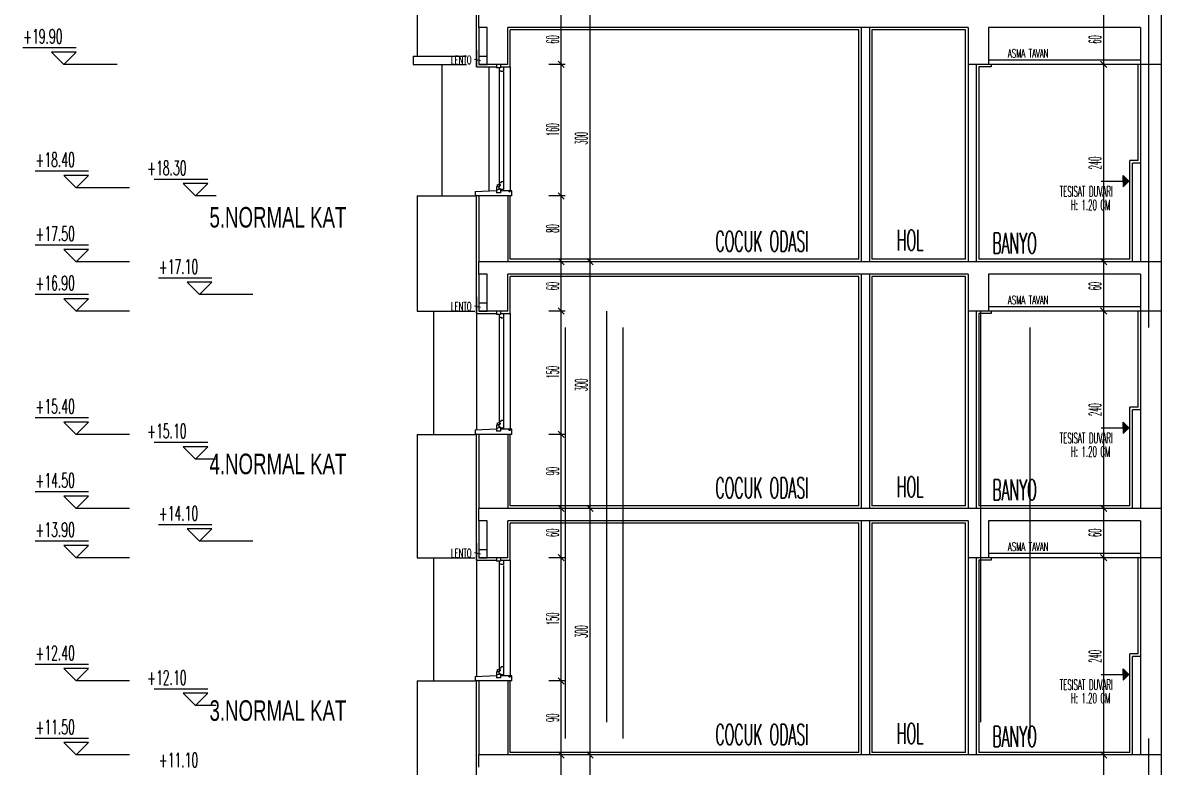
# Model space of a CAD drawing. Extents: x 78 to 306, y -397 to 18.
# Drawn here: x 278.4221 to 278.6991, y -396.6315 to -396.4504 of the extents above; entities that cross this region are included whole.
import ezdxf

# ---------------------------------------------------------------- set-up
doc = ezdxf.new("R2010")
doc.units = 0
doc.header["$LTSCALE"] = 0.5
doc.header["$MEASUREMENT"] = 0
doc.linetypes.add('DASHDOT2', pattern=[0.5, 0.25, -0.125, 0, -0.125])
doc.layers.get('0').update_dxf_attribs({"linetype": 'CONTINUOUS'})
for name, color, linetype in [('AKS', 5, 'DASHDOT2'), ('DUVAR', 6, 'CONTINUOUS'), ('KAPI', 1, 'CONTINUOUS'), ('KOLON', 4, 'CONTINUOUS'), ('MERDIVEN', 3, 'CONTINUOUS'), ('OLCU', 31, 'CONTINUOUS'), ('SIVA', 7, 'CONTINUOUS'), ('TARAMA', 8, 'CONTINUOUS'), ('YESIL', 73, 'CONTINUOUS')]:
    doc.layers.add(name, color=color, linetype=linetype)
doc.styles.add('MİMARİ YAZI', font='arial.ttf')
doc.styles.add('OLCU', font='romans.shx', dxfattribs={"width": 0.6, "height": 0.125})
doc.styles.add('OLCUIC', font='ROMANS.SHX', dxfattribs={"width": 0.4, "height": 0.15})

msp = doc.modelspace()

# ---------------------------------------------------------------- hatches: boundary and pattern name
at = {"layer": 'YESIL'}
for points in [[(278.68992, -396.48762), (278.68992, -396.48898), (278.68992, -396.49033), (278.69125, -396.48898)], [(278.68992, -396.54762), (278.68992, -396.54898), (278.68992, -396.55033), (278.69125, -396.54898)], [(278.68992, -396.60762), (278.68992, -396.60898), (278.68992, -396.61033), (278.69125, -396.60898)]]:
    msp.add_hatch(color=256, dxfattribs=at).paths.add_polyline_path(points)

# ---------------------------------------------------------------- linework, layer by layer
at = {"color": 0, "linetype": 'ByBlock'}
for p, q in [((278.55239, -396.45981), (278.55389, -396.46131)), ((278.55389, -396.46131), (278.55239, -396.45981)), ((278.68439, -396.45981), (278.68589, -396.46131)), ((278.68589, -396.46131), (278.68439, -396.45981)), ((278.55239, -396.49181), (278.55389, -396.49331)), ((278.55389, -396.49331), (278.55239, -396.49181)), ((278.55239, -396.50781), (278.55389, -396.50931)), ((278.55389, -396.50931), (278.55239, -396.50781)), ((278.55939, -396.50781), (278.56089, -396.50931)), ((278.56089, -396.50931), (278.55939, -396.50781)), ((278.68439, -396.50781), (278.68589, -396.50931)), ((278.68589, -396.50931), (278.68439, -396.50781)), ((278.55239, -396.51981), (278.55389, -396.52131)), ((278.55389, -396.52131), (278.55239, -396.51981)), ((278.68439, -396.51981), (278.68589, -396.52131)), ((278.68589, -396.52131), (278.68439, -396.51981)), ((278.55239, -396.54981), (278.55389, -396.55131)), ((278.55389, -396.55131), (278.55239, -396.54981)), ((278.55239, -396.56781), (278.55389, -396.56931)), ((278.55389, -396.56931), (278.55239, -396.56781)), ((278.55939, -396.56781), (278.56089, -396.56931)), ((278.56089, -396.56931), (278.55939, -396.56781)), ((278.68439, -396.56781), (278.68589, -396.56931)), ((278.68589, -396.56931), (278.68439, -396.56781)), ((278.55239, -396.57981), (278.55389, -396.58131)), ((278.55389, -396.58131), (278.55239, -396.57981)), ((278.68439, -396.57981), (278.68589, -396.58131)), ((278.68589, -396.58131), (278.68439, -396.57981)), ((278.55239, -396.60981), (278.55389, -396.61131)), ((278.55389, -396.61131), (278.55239, -396.60981)), ((278.55239, -396.62781), (278.55389, -396.62931)), ((278.55389, -396.62931), (278.55239, -396.62781)), ((278.55939, -396.62781), (278.56089, -396.62931)), ((278.56089, -396.62931), (278.55939, -396.62781)), ((278.68439, -396.62781), (278.68589, -396.62931)), ((278.68589, -396.62931), (278.68439, -396.62781))]:
    msp.add_line(p, q, dxfattribs=at)
at = {"layer": 'AKS'}
for p, q in [((278.56414, -396.29556), (278.56414, -396.94956)), ((278.65514, -396.29556), (278.65514, -396.94956)), ((278.69614, -396.94956), (278.69614, -396.29556)), ((278.55414, -396.29956), (278.55414, -396.94956)), ((278.56814, -396.29956), (278.56814, -396.94956)), ((278.66714, -396.29956), (278.66714, -396.94956))]:
    msp.add_line(p, q, dxfattribs=at)
at = {"layer": 'DUVAR', "ltscale": 1.4}
for p, q in [((278.53314, -396.45156), (278.53314, -396.46056)), ((278.53514, -396.46056), (278.53314, -396.46056)), ((278.53314, -396.51156), (278.53314, -396.52056)), ((278.53514, -396.52056), (278.53314, -396.52056)), ((278.53314, -396.57156), (278.53314, -396.58056)), ((278.53514, -396.58056), (278.53314, -396.58056))]:
    msp.add_line(p, q, dxfattribs=at)
at = {"layer": 'DUVAR'}
for p, q in [((278.62614, -396.45156), (278.62614, -396.50856)), ((278.62814, -396.45156), (278.62814, -396.50856)), ((278.53314, -396.45856), (278.53514, -396.45856)), ((278.53314, -396.46056), (278.53514, -396.46056)), ((278.65214, -396.46056), (278.65214, -396.50856)), ((278.65414, -396.46056), (278.65414, -396.50856)), ((278.69214, -396.50856), (278.69214, -396.48456)), ((278.69414, -396.48456), (278.69214, -396.48456)), ((278.53314, -396.49256), (278.53314, -396.50856)), ((278.54014, -396.49256), (278.53314, -396.49256)), ((278.54014, -396.49256), (278.53314, -396.49256)), ((278.54014, -396.49256), (278.54014, -396.50856)), ((278.62614, -396.51156), (278.62614, -396.56856)), ((278.62814, -396.51156), (278.62814, -396.56856)), ((278.53314, -396.51856), (278.53514, -396.51856)), ((278.53314, -396.52056), (278.53514, -396.52056)), ((278.65214, -396.52056), (278.65214, -396.56856)), ((278.65414, -396.52056), (278.65414, -396.56856)), ((278.69214, -396.56856), (278.69214, -396.54456)), ((278.69414, -396.54456), (278.69214, -396.54456)), ((278.53314, -396.55056), (278.53314, -396.56856)), ((278.54014, -396.55056), (278.53314, -396.55056)), ((278.54014, -396.55056), (278.53314, -396.55056)), ((278.54014, -396.55056), (278.54014, -396.56856)), ((278.62614, -396.57156), (278.62614, -396.62856)), ((278.62814, -396.57156), (278.62814, -396.62856)), ((278.53314, -396.57856), (278.53514, -396.57856)), ((278.53314, -396.58056), (278.53514, -396.58056)), ((278.65214, -396.58056), (278.65214, -396.62856)), ((278.65414, -396.58056), (278.65414, -396.62856)), ((278.69214, -396.62856), (278.69214, -396.60456)), ((278.69414, -396.60456), (278.69214, -396.60456)), ((278.53314, -396.61056), (278.53314, -396.62856)), ((278.54014, -396.61056), (278.53314, -396.61056)), ((278.54014, -396.61056), (278.53314, -396.61056)), ((278.54014, -396.61056), (278.54014, -396.62856))]:
    msp.add_line(p, q, dxfattribs=at)
at = {"layer": 'DUVAR', "ltscale": 1.5}
for p, q in [((278.54014, -396.49256), (278.53314, -396.49256)), ((278.54014, -396.49256), (278.53314, -396.49256)), ((278.54014, -396.55056), (278.53314, -396.55056)), ((278.54014, -396.55056), (278.53314, -396.55056)), ((278.54014, -396.61056), (278.53314, -396.61056)), ((278.54014, -396.61056), (278.53314, -396.61056))]:
    msp.add_line(p, q, dxfattribs=at)
at = {"layer": 'KAPI'}
for p, q in [((278.53555, -396.46133), (278.53555, -396.49145)), ((278.54074, -396.46116), (278.54074, -396.49128)), ((278.54074, -396.46116), (278.54074, -396.49128)), ((278.53808, -396.46217), (278.53808, -396.48932)), ((278.53808, -396.46217), (278.53808, -396.48932)), ((278.5391, -396.46243), (278.5391, -396.48915)), ((278.5391, -396.46243), (278.5391, -396.48915)), ((278.5322, -396.49149), (278.5374, -396.49124)), ((278.5322, -396.49149), (278.5374, -396.49124)), ((278.5322, -396.49149), (278.5322, -396.49256)), ((278.5322, -396.49149), (278.5322, -396.49256)), ((278.54038, -396.49128), (278.53842, -396.49128)), ((278.54038, -396.49128), (278.53842, -396.49128)), ((278.54038, -396.49143), (278.54038, -396.49128)), ((278.54038, -396.49143), (278.54038, -396.49128)), ((278.54077, -396.49128), (278.54042, -396.49128)), ((278.54077, -396.49128), (278.54042, -396.49128)), ((278.5408, -396.49143), (278.5408, -396.49128)), ((278.54114, -396.49128), (278.5408, -396.49128)), ((278.5408, -396.49143), (278.5408, -396.49128)), ((278.54114, -396.49128), (278.5408, -396.49128)), ((278.54114, -396.49256), (278.54114, -396.49128)), ((278.54114, -396.49256), (278.54114, -396.49128)), ((278.5323, -396.49256), (278.5322, -396.49256)), ((278.5323, -396.49256), (278.5322, -396.49256)), ((278.5323, -396.49239), (278.5323, -396.49256)), ((278.5323, -396.49239), (278.5323, -396.49256)), ((278.53231, -396.49256), (278.53246, -396.49256)), ((278.53231, -396.49256), (278.53246, -396.49256)), ((278.53314, -396.49256), (278.53244, -396.49256)), ((278.53314, -396.49256), (278.53244, -396.49256)), ((278.54114, -396.49256), (278.54014, -396.49256)), ((278.54114, -396.49256), (278.54014, -396.49256)), ((278.53255, -396.52133), (278.53255, -396.54945)), ((278.53808, -396.52217), (278.53808, -396.54732)), ((278.53808, -396.52217), (278.53808, -396.54732)), ((278.5391, -396.52243), (278.5391, -396.54715)), ((278.5391, -396.52243), (278.5391, -396.54715)), ((278.54074, -396.52116), (278.54074, -396.54928)), ((278.54074, -396.52116), (278.54074, -396.54928)), ((278.5322, -396.54949), (278.5374, -396.54924)), ((278.5322, -396.54949), (278.5374, -396.54924)), ((278.5322, -396.54949), (278.5322, -396.55056)), ((278.5322, -396.54949), (278.5322, -396.55056)), ((278.5323, -396.55039), (278.5323, -396.55056)), ((278.5323, -396.55039), (278.5323, -396.55056)), ((278.54038, -396.54928), (278.53842, -396.54928)), ((278.54038, -396.54928), (278.53842, -396.54928)), ((278.54038, -396.54943), (278.54038, -396.54928)), ((278.54038, -396.54943), (278.54038, -396.54928)), ((278.54077, -396.54928), (278.54042, -396.54928)), ((278.54077, -396.54928), (278.54042, -396.54928)), ((278.5408, -396.54943), (278.5408, -396.54928)), ((278.54114, -396.54928), (278.5408, -396.54928)), ((278.5408, -396.54943), (278.5408, -396.54928)), ((278.54114, -396.54928), (278.5408, -396.54928)), ((278.54114, -396.55056), (278.54114, -396.54928)), ((278.54114, -396.55056), (278.54114, -396.54928)), ((278.5323, -396.55056), (278.5322, -396.55056)), ((278.5323, -396.55056), (278.5322, -396.55056)), ((278.53231, -396.55056), (278.53246, -396.55056)), ((278.53231, -396.55056), (278.53246, -396.55056)), ((278.53314, -396.55056), (278.53244, -396.55056)), ((278.53314, -396.55056), (278.53244, -396.55056)), ((278.54114, -396.55056), (278.54014, -396.55056)), ((278.54114, -396.55056), (278.54014, -396.55056)), ((278.53255, -396.58133), (278.53255, -396.60945)), ((278.53808, -396.58217), (278.53808, -396.60732)), ((278.53808, -396.58217), (278.53808, -396.60732)), ((278.5391, -396.58243), (278.5391, -396.60715)), ((278.5391, -396.58243), (278.5391, -396.60715)), ((278.54074, -396.58116), (278.54074, -396.60928)), ((278.54074, -396.58116), (278.54074, -396.60928)), ((278.5322, -396.60949), (278.5374, -396.60924)), ((278.5322, -396.60949), (278.5374, -396.60924)), ((278.5322, -396.60949), (278.5322, -396.61056)), ((278.5322, -396.60949), (278.5322, -396.61056)), ((278.5323, -396.61056), (278.5322, -396.61056)), ((278.5323, -396.61056), (278.5322, -396.61056)), ((278.5323, -396.61039), (278.5323, -396.61056)), ((278.5323, -396.61039), (278.5323, -396.61056)), ((278.53231, -396.61056), (278.53246, -396.61056)), ((278.53231, -396.61056), (278.53246, -396.61056)), ((278.53314, -396.61056), (278.53244, -396.61056)), ((278.53314, -396.61056), (278.53244, -396.61056)), ((278.54038, -396.60928), (278.53842, -396.60928)), ((278.54038, -396.60928), (278.53842, -396.60928)), ((278.54114, -396.61056), (278.54014, -396.61056)), ((278.54114, -396.61056), (278.54014, -396.61056)), ((278.54038, -396.60943), (278.54038, -396.60928)), ((278.54038, -396.60943), (278.54038, -396.60928)), ((278.54077, -396.60928), (278.54042, -396.60928)), ((278.54077, -396.60928), (278.54042, -396.60928)), ((278.5408, -396.60943), (278.5408, -396.60928)), ((278.54114, -396.60928), (278.5408, -396.60928)), ((278.5408, -396.60943), (278.5408, -396.60928)), ((278.54114, -396.60928), (278.5408, -396.60928)), ((278.54114, -396.61056), (278.54114, -396.60928)), ((278.54114, -396.61056), (278.54114, -396.60928))]:
    msp.add_line(p, q, dxfattribs=at)
for centre, radius, start, end in [((278.54059, -396.49131), 0.000242, 208.773, 331.227), ((278.54059, -396.49131), 0.000242, 208.773, 331.227), ((278.5323, -396.49256), 0.00017, 360, 90), ((278.5323, -396.49256), 0.00017, 360, 90), ((278.5323, -396.55056), 0.00017, 360, 90), ((278.5323, -396.55056), 0.00017, 360, 90), ((278.54059, -396.54931), 0.000242, 208.773, 331.227), ((278.54059, -396.54931), 0.000242, 208.773, 331.227), ((278.5323, -396.61056), 0.00017, 360, 90), ((278.5323, -396.61056), 0.00017, 360, 90), ((278.54059, -396.60931), 0.000242, 208.773, 331.227), ((278.54059, -396.60931), 0.000242, 208.773, 331.227)]:
    msp.add_arc(centre, radius, start, end, dxfattribs=at)
at = {"layer": 'KOLON'}
for p, q in [((278.53314, -396.45156), (278.53314, -396.44856)), ((278.69914, -396.44856), (278.69914, -396.50856)), ((278.53514, -396.45156), (278.53314, -396.45156)), ((278.53514, -396.46056), (278.53514, -396.45156)), ((278.65214, -396.45156), (278.54014, -396.45156)), ((278.54014, -396.46056), (278.54014, -396.45156)), ((278.65214, -396.45156), (278.65214, -396.46056)), ((278.69414, -396.45156), (278.65714, -396.45156)), ((278.65714, -396.45156), (278.65714, -396.46056)), ((278.69414, -396.45156), (278.69414, -396.50856)), ((278.54014, -396.46056), (278.53514, -396.46056)), ((278.65714, -396.46056), (278.65214, -396.46056)), ((278.69914, -396.46056), (278.69414, -396.46056)), ((278.69914, -396.50856), (278.53314, -396.50856)), ((278.53314, -396.51156), (278.53314, -396.50856)), ((278.69914, -396.50856), (278.69914, -396.56856)), ((278.53514, -396.51156), (278.53314, -396.51156)), ((278.53514, -396.52056), (278.53514, -396.51156)), ((278.65214, -396.51156), (278.54014, -396.51156)), ((278.54014, -396.52056), (278.54014, -396.51156)), ((278.65214, -396.51156), (278.65214, -396.52056)), ((278.69414, -396.51156), (278.65714, -396.51156)), ((278.65714, -396.51156), (278.65714, -396.52056)), ((278.69414, -396.51156), (278.69414, -396.56856)), ((278.54014, -396.52056), (278.53514, -396.52056)), ((278.65714, -396.52056), (278.65214, -396.52056)), ((278.69914, -396.52056), (278.69414, -396.52056)), ((278.69914, -396.56856), (278.53314, -396.56856)), ((278.53314, -396.57156), (278.53314, -396.56856)), ((278.69914, -396.56856), (278.69914, -396.62856)), ((278.53514, -396.57156), (278.53314, -396.57156)), ((278.53514, -396.58056), (278.53514, -396.57156)), ((278.65214, -396.57156), (278.54014, -396.57156)), ((278.54014, -396.58056), (278.54014, -396.57156)), ((278.65214, -396.57156), (278.65214, -396.58056)), ((278.69414, -396.57156), (278.65714, -396.57156)), ((278.65714, -396.57156), (278.65714, -396.58056)), ((278.69414, -396.57156), (278.69414, -396.62856)), ((278.54014, -396.58056), (278.53514, -396.58056)), ((278.65714, -396.58056), (278.65214, -396.58056)), ((278.69914, -396.58056), (278.69414, -396.58056)), ((278.69914, -396.62856), (278.53314, -396.62856)), ((278.53314, -396.63156), (278.53314, -396.62856)), ((278.69914, -396.62856), (278.69914, -396.68856))]:
    msp.add_line(p, q, dxfattribs=at)
at = {"layer": 'MERDIVEN'}
for p, q in [((278.5374, -396.46056), (278.5374, -396.46141)), ((278.5374, -396.46056), (278.5374, -396.46141)), ((278.53842, -396.46141), (278.5374, -396.46141)), ((278.53842, -396.46141), (278.5374, -396.46141)), ((278.53808, -396.46141), (278.53808, -396.46209)), ((278.53808, -396.46141), (278.53808, -396.46141)), ((278.53842, -396.46141), (278.53808, -396.46141)), ((278.53808, -396.46141), (278.53808, -396.46209)), ((278.53808, -396.46141), (278.53808, -396.46141)), ((278.53842, -396.46141), (278.53808, -396.46141)), ((278.53842, -396.46056), (278.53842, -396.46141)), ((278.53842, -396.46056), (278.53842, -396.46141)), ((278.5391, -396.46124), (278.53842, -396.46124)), ((278.5391, -396.46124), (278.53842, -396.46124)), ((278.5391, -396.46124), (278.5391, -396.46226)), ((278.5391, -396.46124), (278.5391, -396.46226)), ((278.53808, -396.46209), (278.53851, -396.46209)), ((278.53808, -396.46209), (278.53851, -396.46209)), ((278.53851, -396.46209), (278.53851, -396.46226)), ((278.53851, -396.46209), (278.53851, -396.46226)), ((278.5391, -396.46226), (278.53851, -396.46226)), ((278.5391, -396.46226), (278.53851, -396.46226)), ((278.53808, -396.48932), (278.53851, -396.48932)), ((278.53808, -396.48932), (278.53808, -396.48974)), ((278.53808, -396.48932), (278.53851, -396.48932)), ((278.53808, -396.48932), (278.53808, -396.48974)), ((278.53851, -396.48932), (278.53851, -396.48915)), ((278.5391, -396.48915), (278.53851, -396.48915)), ((278.53851, -396.48932), (278.53851, -396.48915)), ((278.5391, -396.48915), (278.53851, -396.48915)), ((278.5391, -396.48915), (278.5391, -396.49102)), ((278.5391, -396.48915), (278.5391, -396.49102)), ((278.53808, -396.49034), (278.5374, -396.49034)), ((278.5374, -396.49034), (278.5374, -396.49114)), ((278.53808, -396.49034), (278.5374, -396.49034)), ((278.5374, -396.49034), (278.5374, -396.49114)), ((278.5374, -396.49117), (278.5374, -396.49144)), ((278.5374, -396.49117), (278.5374, -396.49144)), ((278.5374, -396.49144), (278.5374, -396.49178)), ((278.5374, -396.49144), (278.5374, -396.49178)), ((278.53842, -396.49178), (278.5374, -396.49178)), ((278.53842, -396.49178), (278.5374, -396.49178)), ((278.53757, -396.48983), (278.53808, -396.48966)), ((278.53757, -396.48983), (278.53808, -396.48966)), ((278.53757, -396.48983), (278.53757, -396.49017)), ((278.53757, -396.48983), (278.53757, -396.49017)), ((278.53757, -396.49017), (278.53808, -396.49017)), ((278.53757, -396.49017), (278.53808, -396.49017)), ((278.53808, -396.48974), (278.53834, -396.48974)), ((278.53808, -396.48974), (278.53834, -396.48974)), ((278.53808, -396.49008), (278.53834, -396.49008)), ((278.53808, -396.49008), (278.53808, -396.49034)), ((278.53808, -396.49008), (278.53834, -396.49008)), ((278.53808, -396.49008), (278.53808, -396.49034)), ((278.53808, -396.49085), (278.53808, -396.49034)), ((278.53808, -396.49085), (278.53808, -396.49034)), ((278.53842, -396.49085), (278.53808, -396.49085)), ((278.53842, -396.49085), (278.53808, -396.49085)), ((278.53842, -396.49093), (278.53817, -396.49093)), ((278.53842, -396.49093), (278.53817, -396.49093)), ((278.53834, -396.48974), (278.53834, -396.49008)), ((278.53834, -396.48974), (278.53834, -396.49008)), ((278.53842, -396.49085), (278.53842, -396.49136)), ((278.53842, -396.49085), (278.53842, -396.49136)), ((278.5391, -396.49102), (278.53842, -396.49102)), ((278.5391, -396.49102), (278.53842, -396.49102)), ((278.53842, -396.49136), (278.53842, -396.49178)), ((278.53842, -396.49136), (278.53842, -396.49178)), ((278.5374, -396.52056), (278.5374, -396.52141)), ((278.5374, -396.52056), (278.5374, -396.52141)), ((278.53842, -396.52141), (278.5374, -396.52141)), ((278.53842, -396.52141), (278.5374, -396.52141)), ((278.53808, -396.52141), (278.53808, -396.52209)), ((278.53808, -396.52141), (278.53808, -396.52141)), ((278.53842, -396.52141), (278.53808, -396.52141)), ((278.53808, -396.52141), (278.53808, -396.52209)), ((278.53808, -396.52141), (278.53808, -396.52141)), ((278.53842, -396.52141), (278.53808, -396.52141)), ((278.53808, -396.52209), (278.53851, -396.52209)), ((278.53808, -396.52209), (278.53851, -396.52209)), ((278.53842, -396.52056), (278.53842, -396.52141)), ((278.53842, -396.52056), (278.53842, -396.52141)), ((278.5391, -396.52124), (278.53842, -396.52124)), ((278.5391, -396.52124), (278.53842, -396.52124)), ((278.53851, -396.52209), (278.53851, -396.52226)), ((278.53851, -396.52209), (278.53851, -396.52226)), ((278.5391, -396.52226), (278.53851, -396.52226)), ((278.5391, -396.52226), (278.53851, -396.52226)), ((278.5391, -396.52124), (278.5391, -396.52226)), ((278.5391, -396.52124), (278.5391, -396.52226)), ((278.53757, -396.54783), (278.53808, -396.54766)), ((278.53757, -396.54783), (278.53808, -396.54766)), ((278.53808, -396.54732), (278.53851, -396.54732)), ((278.53808, -396.54732), (278.53808, -396.54774)), ((278.53808, -396.54732), (278.53851, -396.54732)), ((278.53808, -396.54732), (278.53808, -396.54774)), ((278.53851, -396.54732), (278.53851, -396.54715)), ((278.5391, -396.54715), (278.53851, -396.54715)), ((278.53851, -396.54732), (278.53851, -396.54715)), ((278.5391, -396.54715), (278.53851, -396.54715)), ((278.5391, -396.54715), (278.5391, -396.54902)), ((278.5391, -396.54715), (278.5391, -396.54902)), ((278.53808, -396.54834), (278.5374, -396.54834)), ((278.5374, -396.54834), (278.5374, -396.54914)), ((278.53808, -396.54834), (278.5374, -396.54834)), ((278.5374, -396.54834), (278.5374, -396.54914)), ((278.5374, -396.54917), (278.5374, -396.54944)), ((278.5374, -396.54917), (278.5374, -396.54944)), ((278.5374, -396.54944), (278.5374, -396.54978)), ((278.5374, -396.54944), (278.5374, -396.54978)), ((278.53842, -396.54978), (278.5374, -396.54978)), ((278.53842, -396.54978), (278.5374, -396.54978)), ((278.53757, -396.54783), (278.53757, -396.54817)), ((278.53757, -396.54783), (278.53757, -396.54817)), ((278.53757, -396.54817), (278.53808, -396.54817)), ((278.53757, -396.54817), (278.53808, -396.54817)), ((278.53808, -396.54774), (278.53834, -396.54774)), ((278.53808, -396.54774), (278.53834, -396.54774)), ((278.53808, -396.54808), (278.53834, -396.54808)), ((278.53808, -396.54808), (278.53808, -396.54834)), ((278.53808, -396.54808), (278.53834, -396.54808)), ((278.53808, -396.54808), (278.53808, -396.54834)), ((278.53808, -396.54885), (278.53808, -396.54834)), ((278.53808, -396.54885), (278.53808, -396.54834)), ((278.53842, -396.54885), (278.53808, -396.54885)), ((278.53842, -396.54885), (278.53808, -396.54885)), ((278.53842, -396.54893), (278.53817, -396.54893)), ((278.53842, -396.54893), (278.53817, -396.54893)), ((278.53834, -396.54774), (278.53834, -396.54808)), ((278.53834, -396.54774), (278.53834, -396.54808)), ((278.53842, -396.54885), (278.53842, -396.54936)), ((278.53842, -396.54885), (278.53842, -396.54936)), ((278.5391, -396.54902), (278.53842, -396.54902)), ((278.5391, -396.54902), (278.53842, -396.54902)), ((278.53842, -396.54936), (278.53842, -396.54978)), ((278.53842, -396.54936), (278.53842, -396.54978)), ((278.5374, -396.58056), (278.5374, -396.58141)), ((278.5374, -396.58056), (278.5374, -396.58141)), ((278.53842, -396.58056), (278.53842, -396.58141)), ((278.53842, -396.58056), (278.53842, -396.58141)), ((278.53842, -396.58141), (278.5374, -396.58141)), ((278.53842, -396.58141), (278.5374, -396.58141)), ((278.53808, -396.58141), (278.53808, -396.58209)), ((278.53808, -396.58141), (278.53808, -396.58141)), ((278.53842, -396.58141), (278.53808, -396.58141)), ((278.53808, -396.58141), (278.53808, -396.58209)), ((278.53808, -396.58141), (278.53808, -396.58141)), ((278.53842, -396.58141), (278.53808, -396.58141)), ((278.53808, -396.58209), (278.53851, -396.58209)), ((278.53808, -396.58209), (278.53851, -396.58209)), ((278.5391, -396.58124), (278.53842, -396.58124)), ((278.5391, -396.58124), (278.53842, -396.58124)), ((278.53851, -396.58209), (278.53851, -396.58226)), ((278.53851, -396.58209), (278.53851, -396.58226)), ((278.5391, -396.58226), (278.53851, -396.58226)), ((278.5391, -396.58226), (278.53851, -396.58226)), ((278.5391, -396.58124), (278.5391, -396.58226)), ((278.5391, -396.58124), (278.5391, -396.58226)), ((278.53808, -396.60834), (278.5374, -396.60834)), ((278.5374, -396.60834), (278.5374, -396.60914)), ((278.53808, -396.60834), (278.5374, -396.60834)), ((278.5374, -396.60834), (278.5374, -396.60914)), ((278.53757, -396.60783), (278.53808, -396.60766)), ((278.53757, -396.60783), (278.53808, -396.60766)), ((278.53757, -396.60783), (278.53757, -396.60817)), ((278.53757, -396.60783), (278.53757, -396.60817)), ((278.53757, -396.60817), (278.53808, -396.60817)), ((278.53757, -396.60817), (278.53808, -396.60817)), ((278.53808, -396.60732), (278.53851, -396.60732)), ((278.53808, -396.60732), (278.53808, -396.60774)), ((278.53808, -396.60732), (278.53851, -396.60732)), ((278.53808, -396.60732), (278.53808, -396.60774)), ((278.53808, -396.60774), (278.53834, -396.60774)), ((278.53808, -396.60774), (278.53834, -396.60774)), ((278.53808, -396.60808), (278.53834, -396.60808)), ((278.53808, -396.60808), (278.53808, -396.60834)), ((278.53808, -396.60808), (278.53834, -396.60808)), ((278.53808, -396.60808), (278.53808, -396.60834)), ((278.53808, -396.60885), (278.53808, -396.60834)), ((278.53808, -396.60885), (278.53808, -396.60834)), ((278.53834, -396.60774), (278.53834, -396.60808)), ((278.53834, -396.60774), (278.53834, -396.60808)), ((278.53851, -396.60732), (278.53851, -396.60715)), ((278.5391, -396.60715), (278.53851, -396.60715)), ((278.53851, -396.60732), (278.53851, -396.60715)), ((278.5391, -396.60715), (278.53851, -396.60715)), ((278.5391, -396.60715), (278.5391, -396.60902)), ((278.5391, -396.60715), (278.5391, -396.60902)), ((278.5374, -396.60917), (278.5374, -396.60944)), ((278.5374, -396.60917), (278.5374, -396.60944)), ((278.5374, -396.60944), (278.5374, -396.60978)), ((278.5374, -396.60944), (278.5374, -396.60978)), ((278.53842, -396.60978), (278.5374, -396.60978)), ((278.53842, -396.60978), (278.5374, -396.60978)), ((278.53842, -396.60885), (278.53808, -396.60885)), ((278.53842, -396.60885), (278.53808, -396.60885)), ((278.53842, -396.60893), (278.53817, -396.60893)), ((278.53842, -396.60893), (278.53817, -396.60893)), ((278.53842, -396.60885), (278.53842, -396.60936)), ((278.53842, -396.60885), (278.53842, -396.60936)), ((278.5391, -396.60902), (278.53842, -396.60902)), ((278.5391, -396.60902), (278.53842, -396.60902)), ((278.53842, -396.60936), (278.53842, -396.60978)), ((278.53842, -396.60936), (278.53842, -396.60978))]:
    msp.add_line(p, q, dxfattribs=at)
at = {"layer": 'MERDIVEN', "ltscale": 1.4}
for p, q in [((278.69414, -396.45956), (278.65714, -396.45956)), ((278.69414, -396.46056), (278.65714, -396.46056)), ((278.69414, -396.51956), (278.65714, -396.51956)), ((278.69414, -396.52056), (278.65714, -396.52056)), ((278.69414, -396.57956), (278.65714, -396.57956)), ((278.69414, -396.58056), (278.65714, -396.58056))]:
    msp.add_line(p, q, dxfattribs=at)
at = {"layer": 'OLCU'}
for p, q in [((278.43514, -396.45656), (278.42214, -396.45656)), ((278.43214, -396.46056), (278.42914, -396.45756)), ((278.43514, -396.45756), (278.42914, -396.45756)), ((278.43214, -396.46056), (278.43514, -396.45756)), ((278.44514, -396.46056), (278.43214, -396.46056)), ((278.43814, -396.48656), (278.42514, -396.48656)), ((278.43514, -396.49056), (278.43214, -396.48756)), ((278.43814, -396.48756), (278.43214, -396.48756)), ((278.43514, -396.49056), (278.43814, -396.48756)), ((278.46714, -396.48856), (278.45414, -396.48856)), ((278.44814, -396.49056), (278.43514, -396.49056)), ((278.46414, -396.49256), (278.46114, -396.48956)), ((278.46714, -396.48956), (278.46114, -396.48956)), ((278.46414, -396.49256), (278.46714, -396.48956)), ((278.46922, -396.49256), (278.46414, -396.49256)), ((278.43814, -396.50456), (278.42514, -396.50456)), ((278.43514, -396.50856), (278.43214, -396.50556)), ((278.43814, -396.50556), (278.43214, -396.50556)), ((278.43514, -396.50856), (278.43814, -396.50556)), ((278.44814, -396.50856), (278.43514, -396.50856)), ((278.46814, -396.51256), (278.45514, -396.51256)), ((278.46514, -396.51656), (278.46214, -396.51356)), ((278.46814, -396.51356), (278.46214, -396.51356)), ((278.46514, -396.51656), (278.46814, -396.51356)), ((278.43814, -396.51656), (278.42514, -396.51656)), ((278.47814, -396.51656), (278.46514, -396.51656)), ((278.43514, -396.52056), (278.43214, -396.51756)), ((278.43814, -396.51756), (278.43214, -396.51756)), ((278.43514, -396.52056), (278.43814, -396.51756)), ((278.44814, -396.52056), (278.43514, -396.52056)), ((278.43814, -396.54656), (278.42514, -396.54656)), ((278.43514, -396.55056), (278.43214, -396.54756)), ((278.43814, -396.54756), (278.43214, -396.54756)), ((278.43514, -396.55056), (278.43814, -396.54756)), ((278.44814, -396.55056), (278.43514, -396.55056)), ((278.46714, -396.55256), (278.45414, -396.55256)), ((278.46414, -396.55656), (278.46114, -396.55356)), ((278.46714, -396.55356), (278.46114, -396.55356)), ((278.46414, -396.55656), (278.46714, -396.55356)), ((278.46922, -396.55656), (278.46414, -396.55656)), ((278.43814, -396.56456), (278.42514, -396.56456)), ((278.43514, -396.56856), (278.43214, -396.56556)), ((278.43814, -396.56556), (278.43214, -396.56556)), ((278.43514, -396.56856), (278.43814, -396.56556)), ((278.44814, -396.56856), (278.43514, -396.56856)), ((278.46814, -396.57256), (278.45514, -396.57256)), ((278.46514, -396.57656), (278.46214, -396.57356)), ((278.46814, -396.57356), (278.46214, -396.57356)), ((278.46514, -396.57656), (278.46814, -396.57356)), ((278.43814, -396.57656), (278.42514, -396.57656)), ((278.43514, -396.58056), (278.43214, -396.57756)), ((278.43814, -396.57756), (278.43214, -396.57756)), ((278.43514, -396.58056), (278.43814, -396.57756)), ((278.47814, -396.57656), (278.46514, -396.57656)), ((278.44814, -396.58056), (278.43514, -396.58056)), ((278.43814, -396.60656), (278.42514, -396.60656)), ((278.43514, -396.61056), (278.43214, -396.60756)), ((278.43814, -396.60756), (278.43214, -396.60756)), ((278.43514, -396.61056), (278.43814, -396.60756)), ((278.44814, -396.61056), (278.43514, -396.61056)), ((278.46714, -396.61256), (278.45414, -396.61256)), ((278.46414, -396.61656), (278.46114, -396.61356)), ((278.46714, -396.61356), (278.46114, -396.61356)), ((278.46414, -396.61656), (278.46714, -396.61356)), ((278.46922, -396.61656), (278.46414, -396.61656)), ((278.43814, -396.62456), (278.42514, -396.62456)), ((278.43514, -396.62856), (278.43214, -396.62556)), ((278.43814, -396.62556), (278.43214, -396.62556)), ((278.43514, -396.62856), (278.43814, -396.62556)), ((278.44814, -396.62856), (278.43514, -396.62856))]:
    msp.add_line(p, q, dxfattribs=at)
at = {"layer": 'SIVA', "ltscale": 1.4}
for p, q in [((278.53254, -396.46116), (278.53254, -396.44856)), ((278.62554, -396.45216), (278.54074, -396.45216)), ((278.54074, -396.46116), (278.54074, -396.45216)), ((278.62554, -396.50796), (278.62554, -396.45216)), ((278.62874, -396.45216), (278.62874, -396.50796)), ((278.65154, -396.45216), (278.62874, -396.45216)), ((278.65154, -396.50796), (278.65154, -396.45216)), ((278.54074, -396.46116), (278.54074, -396.45547)), ((278.53254, -396.45707), (278.53254, -396.46116)), ((278.53254, -396.45707), (278.53254, -396.46116)), ((278.53254, -396.46116), (278.5374, -396.46116)), ((278.53254, -396.46116), (278.5374, -396.46116)), ((278.65474, -396.46116), (278.65474, -396.50796)), ((278.65774, -396.46116), (278.65474, -396.46116)), ((278.65774, -396.46056), (278.65774, -396.46116)), ((278.69354, -396.48396), (278.69354, -396.46056)), ((278.69154, -396.50796), (278.69154, -396.48396)), ((278.69354, -396.48396), (278.69154, -396.48396)), ((278.53254, -396.50856), (278.53254, -396.49256)), ((278.54074, -396.50796), (278.54074, -396.49256)), ((278.53254, -396.52116), (278.53254, -396.50856)), ((278.62554, -396.50796), (278.54074, -396.50796)), ((278.65154, -396.50796), (278.62874, -396.50796)), ((278.69154, -396.50796), (278.65474, -396.50796)), ((278.62554, -396.51216), (278.54074, -396.51216)), ((278.54074, -396.52116), (278.54074, -396.51216)), ((278.62554, -396.56796), (278.62554, -396.51216)), ((278.62874, -396.51216), (278.62874, -396.56796)), ((278.65154, -396.51216), (278.62874, -396.51216)), ((278.65154, -396.56796), (278.65154, -396.51216)), ((278.53254, -396.51707), (278.53254, -396.52116)), ((278.53254, -396.51707), (278.53254, -396.52116)), ((278.54074, -396.52116), (278.54074, -396.51547)), ((278.53254, -396.52116), (278.5374, -396.52116)), ((278.53254, -396.52116), (278.5374, -396.52116)), ((278.65474, -396.52116), (278.65474, -396.56796)), ((278.65774, -396.52116), (278.65474, -396.52116)), ((278.65774, -396.52056), (278.65774, -396.52116)), ((278.69354, -396.54396), (278.69354, -396.52056)), ((278.69154, -396.56796), (278.69154, -396.54396)), ((278.69354, -396.54396), (278.69154, -396.54396)), ((278.53254, -396.56856), (278.53254, -396.55056)), ((278.54074, -396.56796), (278.54074, -396.55056)), ((278.53254, -396.58116), (278.53254, -396.56856)), ((278.62554, -396.56796), (278.54074, -396.56796)), ((278.65154, -396.56796), (278.62874, -396.56796)), ((278.69154, -396.56796), (278.65474, -396.56796)), ((278.62554, -396.57216), (278.54074, -396.57216)), ((278.54074, -396.58116), (278.54074, -396.57216)), ((278.62554, -396.62796), (278.62554, -396.57216)), ((278.62874, -396.57216), (278.62874, -396.62796)), ((278.65154, -396.57216), (278.62874, -396.57216)), ((278.65154, -396.62796), (278.65154, -396.57216)), ((278.53254, -396.57707), (278.53254, -396.58116)), ((278.53254, -396.57707), (278.53254, -396.58116)), ((278.54074, -396.58116), (278.54074, -396.57547)), ((278.65774, -396.58056), (278.65774, -396.58116)), ((278.69354, -396.60396), (278.69354, -396.58056)), ((278.53254, -396.58116), (278.5374, -396.58116)), ((278.53254, -396.58116), (278.5374, -396.58116)), ((278.65474, -396.58116), (278.65474, -396.62796)), ((278.65774, -396.58116), (278.65474, -396.58116)), ((278.69154, -396.62796), (278.69154, -396.60396)), ((278.69354, -396.60396), (278.69154, -396.60396)), ((278.53254, -396.62856), (278.53254, -396.61056)), ((278.54074, -396.62796), (278.54074, -396.61056)), ((278.62554, -396.62796), (278.54074, -396.62796)), ((278.65154, -396.62796), (278.62874, -396.62796)), ((278.69154, -396.62796), (278.65474, -396.62796)), ((278.53254, -396.64116), (278.53254, -396.62856))]:
    msp.add_line(p, q, dxfattribs=at)
at = {"layer": 'SIVA'}
for p, q in [((278.53254, -396.46116), (278.5374, -396.46116)), ((278.53254, -396.46116), (278.5374, -396.46116)), ((278.53842, -396.46116), (278.54074, -396.46116)), ((278.53842, -396.46116), (278.54074, -396.46116)), ((278.53254, -396.52116), (278.5374, -396.52116)), ((278.53254, -396.52116), (278.5374, -396.52116)), ((278.53842, -396.52116), (278.54074, -396.52116)), ((278.53842, -396.52116), (278.54074, -396.52116)), ((278.53254, -396.58116), (278.5374, -396.58116)), ((278.53254, -396.58116), (278.5374, -396.58116)), ((278.53842, -396.58116), (278.54074, -396.58116)), ((278.53842, -396.58116), (278.54074, -396.58116))]:
    msp.add_line(p, q, dxfattribs=at)
at = {"layer": 'TARAMA', "ltscale": 1.4}
for p, q in [((278.51814, -396.43456), (278.51814, -396.45856)), ((278.51714, -396.45856), (278.53014, -396.45856)), ((278.51714, -396.45856), (278.51714, -396.46056)), ((278.51714, -396.46056), (278.53014, -396.46056)), ((278.52414, -396.46056), (278.52414, -396.49256)), ((278.51814, -396.49256), (278.51814, -396.52056)), ((278.51814, -396.49256), (278.53214, -396.49256)), ((278.51814, -396.52056), (278.53214, -396.52056)), ((278.52214, -396.55056), (278.52214, -396.52056)), ((278.51814, -396.55056), (278.51814, -396.58056)), ((278.51814, -396.55056), (278.53214, -396.55056)), ((278.51814, -396.58056), (278.53214, -396.58056)), ((278.52214, -396.61056), (278.52214, -396.58056)), ((278.51814, -396.61056), (278.51814, -396.64056)), ((278.51814, -396.61056), (278.53214, -396.61056))]:
    msp.add_line(p, q, dxfattribs=at)
at = {"layer": 'TARAMA'}
for p, q in [((278.5374, -396.49114), (278.53737, -396.49115)), ((278.5374, -396.49114), (278.53737, -396.49115)), ((278.53737, -396.49115), (278.53738, -396.49118)), ((278.53737, -396.49115), (278.53738, -396.49118)), ((278.5374, -396.49117), (278.53738, -396.49118)), ((278.5374, -396.49117), (278.53738, -396.49118)), ((278.5381, -396.49097), (278.53741, -396.49117)), ((278.5381, -396.49097), (278.53741, -396.49117)), ((278.53808, -396.49094), (278.53742, -396.49113)), ((278.53808, -396.49094), (278.53742, -396.49113)), ((278.5374, -396.54914), (278.53737, -396.54915)), ((278.5374, -396.54914), (278.53737, -396.54915)), ((278.53737, -396.54915), (278.53738, -396.54918)), ((278.53737, -396.54915), (278.53738, -396.54918)), ((278.5374, -396.54917), (278.53738, -396.54918)), ((278.5374, -396.54917), (278.53738, -396.54918)), ((278.5381, -396.54897), (278.53741, -396.54917)), ((278.5381, -396.54897), (278.53741, -396.54917)), ((278.53808, -396.54894), (278.53742, -396.54913)), ((278.53808, -396.54894), (278.53742, -396.54913)), ((278.5374, -396.60914), (278.53737, -396.60915)), ((278.5374, -396.60914), (278.53737, -396.60915)), ((278.53737, -396.60915), (278.53738, -396.60918)), ((278.53737, -396.60915), (278.53738, -396.60918)), ((278.5374, -396.60917), (278.53738, -396.60918)), ((278.5374, -396.60917), (278.53738, -396.60918)), ((278.5381, -396.60897), (278.53741, -396.60917)), ((278.5381, -396.60897), (278.53741, -396.60917)), ((278.53808, -396.60894), (278.53742, -396.60913)), ((278.53808, -396.60894), (278.53742, -396.60913))]:
    msp.add_line(p, q, dxfattribs=at)
at = {"layer": 'YESIL', "ltscale": 1.4}
for p, q in [((278.55314, -396.46056), (278.55314, -396.44856)), ((278.56014, -396.44856), (278.56014, -396.50856)), ((278.68514, -396.46056), (278.68514, -396.44856)), ((278.55414, -396.46056), (278.55014, -396.46056)), ((278.55314, -396.49256), (278.55314, -396.46056)), ((278.68514, -396.50856), (278.68514, -396.46056)), ((278.55414, -396.49256), (278.55014, -396.49256)), ((278.55314, -396.50856), (278.55314, -396.49256)), ((278.55314, -396.52056), (278.55314, -396.50856)), ((278.56014, -396.50856), (278.56014, -396.56856)), ((278.68514, -396.52056), (278.68514, -396.50856)), ((278.55414, -396.52056), (278.55014, -396.52056)), ((278.55314, -396.55056), (278.55314, -396.52056)), ((278.68514, -396.56856), (278.68514, -396.52056)), ((278.55414, -396.55056), (278.55014, -396.55056)), ((278.55314, -396.56856), (278.55314, -396.55056)), ((278.55314, -396.58056), (278.55314, -396.56856)), ((278.56014, -396.56856), (278.56014, -396.62856)), ((278.68514, -396.58056), (278.68514, -396.56856)), ((278.55414, -396.58056), (278.55014, -396.58056)), ((278.55314, -396.61056), (278.55314, -396.58056)), ((278.68514, -396.62856), (278.68514, -396.58056)), ((278.55414, -396.61056), (278.55014, -396.61056)), ((278.55314, -396.62856), (278.55314, -396.61056)), ((278.55314, -396.64056), (278.55314, -396.62856)), ((278.56014, -396.62856), (278.56014, -396.68856)), ((278.68514, -396.64056), (278.68514, -396.62856))]:
    msp.add_line(p, q, dxfattribs=at)
at = {"layer": 'YESIL'}
for p, q in [((278.53355, -396.45967), (278.53203, -396.45939)), ((278.68456, -396.48898), (278.68992, -396.48898)), ((278.68992, -396.48898), (278.68992, -396.48762)), ((278.69125, -396.48898), (278.68992, -396.48762)), ((278.68992, -396.48898), (278.68992, -396.49033)), ((278.69125, -396.48898), (278.68992, -396.49033)), ((278.53355, -396.51967), (278.53203, -396.51939)), ((278.68992, -396.54898), (278.68992, -396.54762)), ((278.69125, -396.54898), (278.68992, -396.54762)), ((278.68456, -396.54898), (278.68992, -396.54898)), ((278.68992, -396.54898), (278.68992, -396.55033)), ((278.69125, -396.54898), (278.68992, -396.55033)), ((278.53355, -396.57967), (278.53203, -396.57939)), ((278.68992, -396.60898), (278.68992, -396.60762)), ((278.69125, -396.60898), (278.68992, -396.60762)), ((278.68456, -396.60898), (278.68992, -396.60898)), ((278.68992, -396.60898), (278.68992, -396.61033)), ((278.69125, -396.60898), (278.68992, -396.61033))]:
    msp.add_line(p, q, dxfattribs=at)

# ---------------------------------------------------------------- texts
at = {"layer": 'KAPI', "style": 'MİMARİ YAZI', "width": 0.65}
for s, p in [('5.NORMAL KAT', (278.46758, -396.50025)), ('4.NORMAL KAT', (278.46758, -396.56025)), ('3.NORMAL KAT', (278.46758, -396.62025))]:
    msp.add_text(s, height=0.005, dxfattribs=at).set_placement(p)
at = {"layer": 'OLCU', "style": 'OLCU', "width": 0.55}
for s, p in [('+19.90', (278.42225, -396.45551)), ('+18.40', (278.42525, -396.48551)), ('+18.30', (278.45242, -396.48751)), ('+17.50', (278.42525, -396.50351)), ('+17.10', (278.45525, -396.51151)), ('+16.90', (278.42525, -396.51551)), ('+15.40', (278.42525, -396.54551)), ('+15.10', (278.45242, -396.55151)), ('+14.50', (278.42525, -396.56351)), ('+14.10', (278.45525, -396.57151)), ('+13.90', (278.42525, -396.57551)), ('+12.40', (278.42525, -396.60551)), ('+12.10', (278.45242, -396.61151)), ('+11.50', (278.42525, -396.62351)), ('+11.10', (278.45525, -396.63151))]:
    msp.add_text(s, height=0.0035, dxfattribs=at).set_placement(p)
at = {"layer": 'YESIL'}
for s, height, rotation, style, width, p in [('60', 0.003, 90, 'OLCUIC', 0.4, (278.55254, -396.45553)), ('60', 0.003, 90, 'OLCUIC', 0.4, (278.68454, -396.45553)), ('160', 0.003, 90, 'OLCUIC', 0.4, (278.55254, -396.47799)), ('300', 0.003, 90, 'OLCUIC', 0.4, (278.55954, -396.4801)), ('240', 0.003, 90, 'OLCUIC', 0.4, (278.68454, -396.4861)), ('TESISAT DUVARI', 0.0025, 0, 'OLCU', 0.5, (278.67443, -396.49272)), ('H: 1.20 CM', 0.0025, 0, 'OLCU', 0.5, (278.67717, -396.49599)), ('80', 0.003, 90, 'OLCUIC', 0.4, (278.55254, -396.50153)), ('60', 0.003, 90, 'OLCUIC', 0.4, (278.55254, -396.51553)), ('60', 0.003, 90, 'OLCUIC', 0.4, (278.68454, -396.51553)), ('150', 0.003, 90, 'OLCUIC', 0.4, (278.55254, -396.53699)), ('300', 0.003, 90, 'OLCUIC', 0.4, (278.55954, -396.5401)), ('240', 0.003, 90, 'OLCUIC', 0.4, (278.68454, -396.5461)), ('TESISAT DUVARI', 0.0025, 0, 'OLCU', 0.5, (278.67443, -396.55272)), ('H: 1.20 CM', 0.0025, 0, 'OLCU', 0.5, (278.67717, -396.55599)), ('90', 0.003, 90, 'OLCUIC', 0.4, (278.55254, -396.56053)), ('60', 0.003, 90, 'OLCUIC', 0.4, (278.55254, -396.57553)), ('60', 0.003, 90, 'OLCUIC', 0.4, (278.68454, -396.57553)), ('150', 0.003, 90, 'OLCUIC', 0.4, (278.55254, -396.59699)), ('300', 0.003, 90, 'OLCUIC', 0.4, (278.55954, -396.6001)), ('240', 0.003, 90, 'OLCUIC', 0.4, (278.68454, -396.6061)), ('TESISAT DUVARI', 0.0025, 0, 'OLCU', 0.5, (278.67443, -396.61272)), ('H: 1.20 CM', 0.0025, 0, 'OLCU', 0.5, (278.67717, -396.61599)), ('90', 0.003, 90, 'OLCUIC', 0.4, (278.55254, -396.62053))]:
    msp.add_text(s, height=height, rotation=rotation, dxfattribs=dict(at, style=style, width=width)).set_placement(p)
at = {"layer": 'YESIL', "style": 'OLCU'}
for s, height, width, p in [('LENTO', 0.00204, 0.6, (278.5263, -396.46048)), ('COCUK ODASI', 0.005, 0.5, (278.59067, -396.50609)), ('HOL', 0.005, 0.5, (278.63482, -396.50584)), ('BANYO', 0.005, 0.5, (278.65806, -396.50656)), ('LENTO', 0.00204, 0.6, (278.5263, -396.52048)), ('COCUK ODASI', 0.005, 0.5, (278.59067, -396.56609)), ('HOL', 0.005, 0.5, (278.63482, -396.56584)), ('BANYO', 0.005, 0.5, (278.65806, -396.56656)), ('LENTO', 0.00204, 0.6, (278.5263, -396.58048)), ('COCUK ODASI', 0.005, 0.5, (278.59067, -396.62609)), ('HOL', 0.005, 0.5, (278.63482, -396.62584)), ('BANYO', 0.005, 0.5, (278.65806, -396.62656))]:
    msp.add_text(s, height=height, dxfattribs=dict(at, width=width)).set_placement(p)
at = {"layer": 'YESIL', "ltscale": 1.4, "style": 'OLCU', "width": 0.6}
for p in [(278.66186, -396.45891), (278.66186, -396.51891), (278.66186, -396.57891)]:
    msp.add_text('ASMA TAVAN ', height=0.00204, dxfattribs=at).set_placement(p)

doc.saveas('drawing.dxf')
